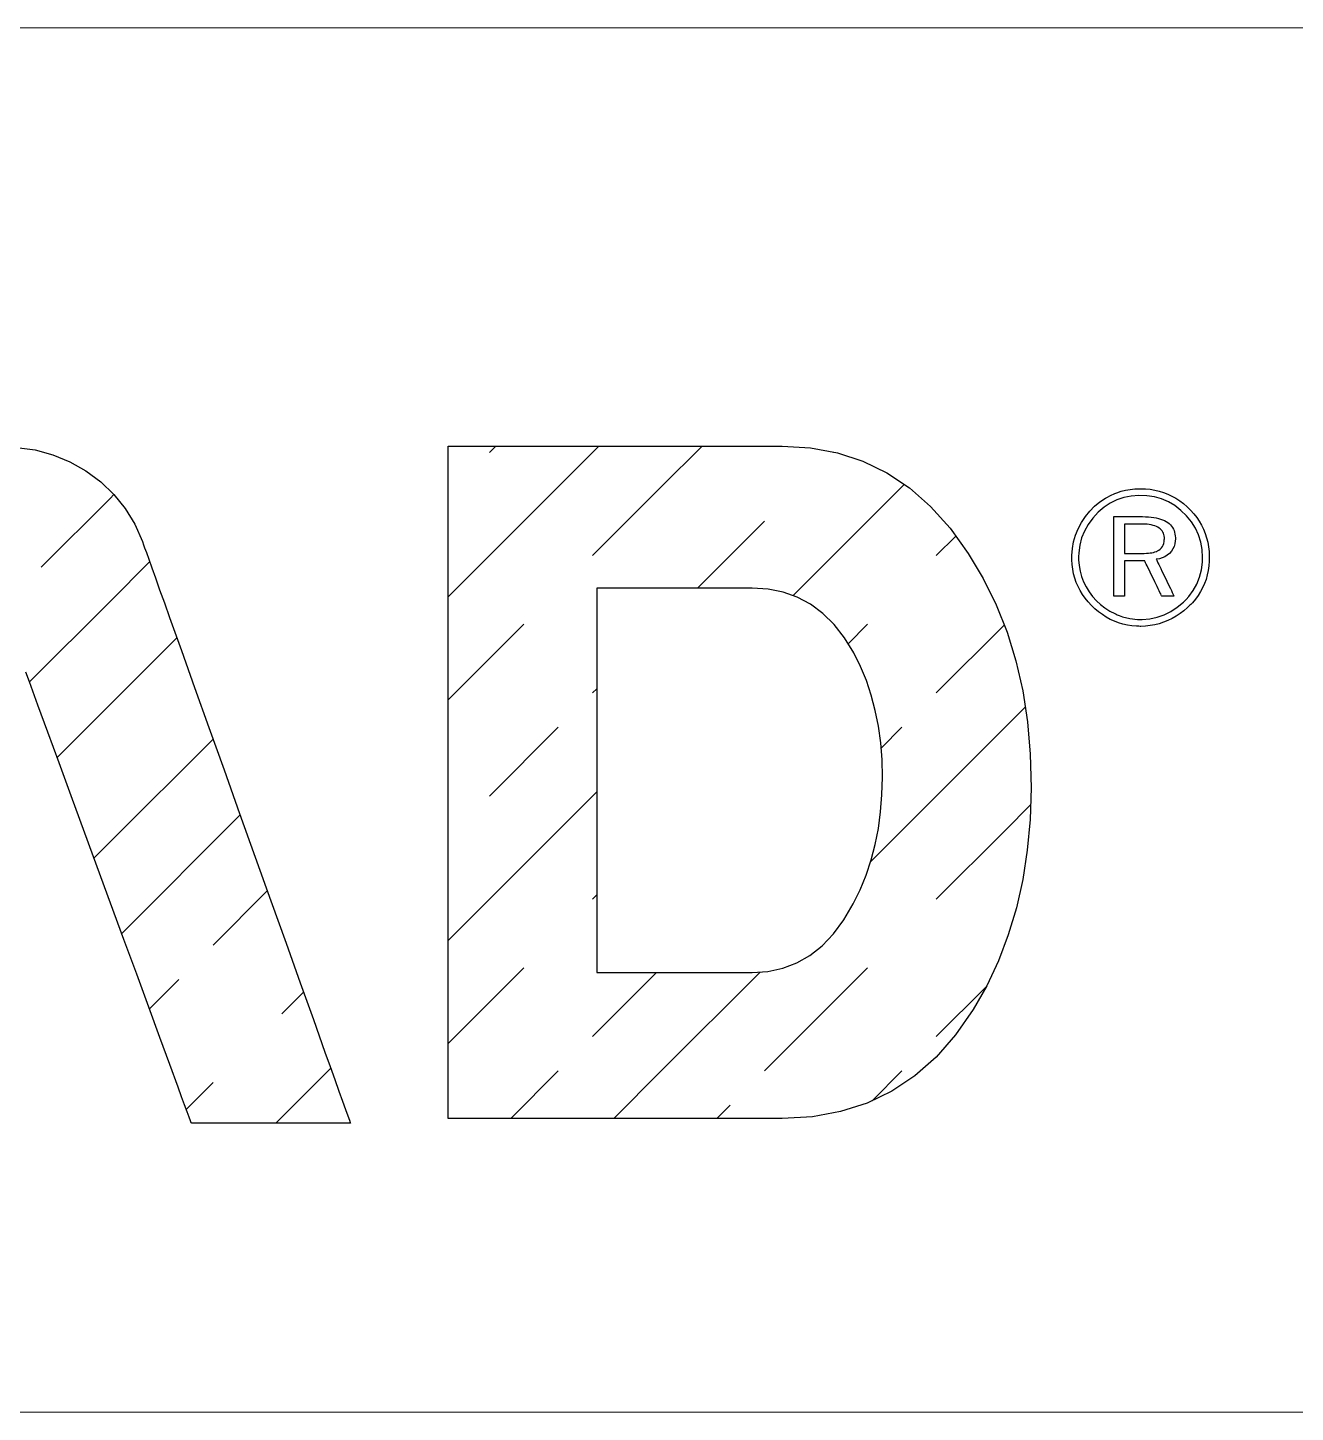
# Model space of a CAD drawing. Header units: millimetres. Extents: x 2232 to 85269, y -3593 to 5869.
# Drawn here: x 31450.5 to 31519.6, y -3214.2 to -3138.6 of the extents above; entities that cross this region are included whole.
import ezdxf

# ---------------------------------------------------------------- set-up
doc = ezdxf.new("R2010")
doc.units = ezdxf.units.MM
doc.layers.add('Standart', color=7, linetype='Continuous')

msp = doc.modelspace()

# ---------------------------------------------------------------- linework, layer by layer
at = {"layer": 'Standart', "color": 250, "linetype": 'Continuous', "lineweight": 5}
for points in [[(31582.763, -3138.649), (31312.763, -3138.649)], [(31582.763, -3214.2), (31312.763, -3214.2)]]:
    msp.add_lwpolyline(points, dxfattribs=at)
at = {"layer": 'Standart', "color": 159, "linetype": 'Continuous', "lineweight": -3}
for points in [[(31449.862, -3161.55), (31450.879, -3161.691)], [(31450.879, -3161.691), (31451.849, -3161.952)], [(31473.413, -3161.582), (31473.413, -3161.477)], [(31473.413, -3161.477), (31473.465, -3161.477)], [(31473.413, -3161.889), (31473.413, -3161.582)], [(31473.465, -3161.477), (31473.617, -3161.477)], [(31473.617, -3161.477), (31473.863, -3161.477)], [(31473.863, -3161.477), (31474.196, -3161.477)], [(31474.196, -3161.477), (31474.608, -3161.477)], [(31474.608, -3161.477), (31475.094, -3161.477)], [(31475.094, -3161.477), (31476.26, -3161.477)], [(31476.26, -3161.477), (31477.639, -3161.477)], [(31477.639, -3161.477), (31479.178, -3161.477)], [(31479.178, -3161.477), (31482.524, -3161.477)], [(31482.524, -3161.477), (31485.869, -3161.477)], [(31485.869, -3161.477), (31487.409, -3161.477)], [(31487.409, -3161.477), (31488.788, -3161.477)], [(31488.788, -3161.477), (31489.954, -3161.477)], [(31489.954, -3161.477), (31490.44, -3161.477)], [(31490.44, -3161.477), (31490.852, -3161.477)], [(31490.852, -3161.477), (31491.185, -3161.477)], [(31491.185, -3161.477), (31491.431, -3161.477)], [(31491.431, -3161.477), (31491.583, -3161.477)], [(31491.583, -3161.477), (31491.635, -3161.477)], [(31491.635, -3161.477), (31493.179, -3161.569)], [(31493.179, -3161.569), (31494.645, -3161.843)], [(31451.849, -3161.952), (31452.772, -3162.332)], [(31452.772, -3162.332), (31453.649, -3162.83)], [(31473.413, -3162.384), (31473.413, -3161.889)], [(31473.413, -3163.054), (31473.413, -3162.384)], [(31494.645, -3161.843), (31496.031, -3162.3)], [(31496.031, -3162.3), (31497.339, -3162.941)], [(31453.649, -3162.83), (31454.462, -3163.429)], [(31473.413, -3163.884), (31473.413, -3163.054)], [(31497.339, -3162.941), (31498.568, -3163.764)], [(31454.462, -3163.429), (31455.178, -3164.112)], [(31473.413, -3164.863), (31473.413, -3163.884)], [(31498.568, -3163.764), (31499.719, -3164.77)], [(31509.766, -3164.068), (31509.882, -3164.024)], [(31509.882, -3164.024), (31510.12, -3163.947)], [(31510.12, -3163.947), (31510.363, -3163.887)], [(31510.363, -3163.887), (31510.612, -3163.843)], [(31510.612, -3163.843), (31510.865, -3163.815)], [(31510.865, -3163.815), (31511.125, -3163.804)], [(31511.125, -3163.804), (31511.158, -3163.804)], [(31511.158, -3163.804), (31511.172, -3163.804)], [(31511.172, -3163.804), (31511.439, -3163.812)], [(31511.172, -3163.804), (31511.172, -3163.804)], [(31511.172, -3163.804), (31511.172, -3163.804)], [(31511.172, -3163.804), (31511.172, -3163.804)], [(31511.172, -3163.804), (31511.172, -3163.804)], [(31511.439, -3163.812), (31511.699, -3163.837)], [(31511.699, -3163.837), (31511.951, -3163.877)], [(31511.951, -3163.877), (31512.197, -3163.935)], [(31512.197, -3163.935), (31512.436, -3164.008)], [(31512.436, -3164.008), (31512.668, -3164.098)], [(31455.178, -3164.112), (31455.795, -3164.882)], [(31499.719, -3164.77), (31500.79, -3165.959)], [(31508.408, -3165.026), (31508.672, -3164.757)], [(31508.672, -3164.757), (31508.96, -3164.519)], [(31509.187, -3164.818), (31508.871, -3165.09)], [(31508.96, -3164.519), (31509.272, -3164.313)], [(31509.524, -3164.594), (31509.187, -3164.818)], [(31509.272, -3164.313), (31509.607, -3164.137)], [(31509.883, -3164.418), (31509.524, -3164.594)], [(31509.607, -3164.137), (31509.694, -3164.098)], [(31509.694, -3164.098), (31509.737, -3164.08)], [(31509.737, -3164.08), (31509.766, -3164.068)], [(31510.263, -3164.289), (31509.883, -3164.418)], [(31510.664, -3164.208), (31510.263, -3164.289)], [(31511.086, -3164.175), (31510.664, -3164.208)], [(31511.519, -3164.189), (31511.086, -3164.175)], [(31511.933, -3164.252), (31511.519, -3164.189)], [(31512.327, -3164.363), (31511.933, -3164.252)], [(31512.699, -3164.522), (31512.327, -3164.363)], [(31512.668, -3164.098), (31512.892, -3164.204)], [(31513.051, -3164.729), (31512.699, -3164.522)], [(31512.892, -3164.204), (31513.11, -3164.326)], [(31513.382, -3164.984), (31513.051, -3164.729)], [(31513.11, -3164.326), (31513.321, -3164.465)], [(31513.321, -3164.465), (31513.525, -3164.62)], [(31513.525, -3164.62), (31513.722, -3164.791)], [(31513.722, -3164.791), (31513.91, -3164.977)], [(31455.795, -3164.882), (31456.312, -3165.739)], [(31473.413, -3165.976), (31473.413, -3164.863)], [(31507.951, -3165.655), (31508.167, -3165.327)], [(31508.167, -3165.327), (31508.408, -3165.026)], [(31508.573, -3165.411), (31508.321, -3165.754)], [(31508.871, -3165.09), (31508.573, -3165.411)], [(31509.719, -3165.333), (31509.723, -3165.329)], [(31509.719, -3165.349), (31509.719, -3165.333)], [(31509.719, -3165.378), (31509.719, -3165.349)], [(31509.719, -3165.42), (31509.719, -3165.378)], [(31509.719, -3165.474), (31509.719, -3165.42)], [(31509.719, -3165.539), (31509.719, -3165.474)], [(31509.719, -3165.615), (31509.719, -3165.539)], [(31509.723, -3165.329), (31509.746, -3165.329)], [(31509.746, -3165.329), (31509.786, -3165.329)], [(31509.786, -3165.329), (31509.842, -3165.329)], [(31509.842, -3165.329), (31509.911, -3165.329)], [(31509.911, -3165.329), (31509.992, -3165.329)], [(31509.992, -3165.329), (31510.082, -3165.329)], [(31510.082, -3165.329), (31510.284, -3165.329)], [(31510.284, -3165.329), (31510.502, -3165.329)], [(31510.502, -3165.329), (31510.72, -3165.329)], [(31510.72, -3165.329), (31510.922, -3165.329)], [(31510.922, -3165.329), (31511.012, -3165.329)], [(31511.012, -3165.329), (31511.093, -3165.329)], [(31511.093, -3165.329), (31511.162, -3165.329)], [(31511.162, -3165.329), (31511.218, -3165.329)], [(31511.218, -3165.329), (31511.258, -3165.329)], [(31511.258, -3165.329), (31511.281, -3165.329)], [(31511.281, -3165.329), (31511.285, -3165.329)], [(31511.285, -3165.329), (31511.45, -3165.332)], [(31511.285, -3165.329), (31511.285, -3165.329)], [(31511.285, -3165.329), (31511.285, -3165.329)], [(31511.45, -3165.332), (31511.606, -3165.34)], [(31511.606, -3165.34), (31511.754, -3165.353)], [(31511.754, -3165.353), (31511.895, -3165.372)], [(31511.895, -3165.372), (31512.027, -3165.395)], [(31512.027, -3165.395), (31512.152, -3165.424)], [(31512.152, -3165.424), (31512.269, -3165.458)], [(31512.269, -3165.458), (31512.378, -3165.498)], [(31512.378, -3165.498), (31512.479, -3165.543)], [(31512.479, -3165.543), (31512.572, -3165.592)], [(31513.69, -3165.285), (31513.382, -3164.984)], [(31513.955, -3165.612), (31513.69, -3165.285)], [(31513.91, -3164.977), (31514.082, -3165.17)], [(31514.082, -3165.17), (31514.239, -3165.37)], [(31514.239, -3165.37), (31514.379, -3165.577)], [(31456.312, -3165.739), (31456.731, -3166.683)], [(31473.413, -3167.209), (31473.413, -3165.976)], [(31500.79, -3165.959), (31501.783, -3167.331)], [(31507.629, -3166.345), (31507.771, -3165.995)], [(31507.771, -3165.995), (31507.951, -3165.655)], [(31508.118, -3166.114), (31507.965, -3166.492)], [(31508.321, -3165.754), (31508.118, -3166.114)], [(31509.719, -3165.7), (31509.719, -3165.615)], [(31509.719, -3165.795), (31509.719, -3165.7)], [(31509.719, -3166.008), (31509.719, -3165.795)], [(31509.719, -3166.251), (31509.719, -3166.008)], [(31509.719, -3166.517), (31509.719, -3166.251)], [(31510.322, -3165.73), (31510.31, -3165.73)], [(31510.31, -3165.73), (31510.31, -3165.731)], [(31510.31, -3165.731), (31510.31, -3165.737)], [(31510.31, -3165.737), (31510.31, -3165.751)], [(31510.31, -3165.751), (31510.31, -3165.77)], [(31510.31, -3165.77), (31510.31, -3165.795)], [(31510.31, -3165.795), (31510.31, -3165.826)], [(31510.31, -3165.826), (31510.31, -3165.862)], [(31510.31, -3165.862), (31510.31, -3165.902)], [(31510.31, -3165.902), (31510.31, -3165.996)], [(31510.31, -3165.996), (31510.31, -3166.103)], [(31510.31, -3166.103), (31510.31, -3166.221)], [(31510.31, -3166.221), (31510.31, -3166.347)], [(31510.347, -3165.73), (31510.322, -3165.73)], [(31510.383, -3165.73), (31510.347, -3165.73)], [(31510.43, -3165.73), (31510.383, -3165.73)], [(31510.484, -3165.73), (31510.43, -3165.73)], [(31510.545, -3165.73), (31510.484, -3165.73)], [(31510.681, -3165.73), (31510.545, -3165.73)], [(31510.821, -3165.73), (31510.681, -3165.73)], [(31510.955, -3165.73), (31510.821, -3165.73)], [(31511.014, -3165.73), (31510.955, -3165.73)], [(31511.067, -3165.73), (31511.014, -3165.73)], [(31511.11, -3165.73), (31511.067, -3165.73)], [(31511.144, -3165.73), (31511.11, -3165.73)], [(31511.165, -3165.73), (31511.144, -3165.73)], [(31511.172, -3165.73), (31511.165, -3165.73)], [(31511.176, -3165.73), (31511.172, -3165.73)], [(31511.172, -3165.73), (31511.172, -3165.73)], [(31511.172, -3165.73), (31511.172, -3165.73)], [(31511.172, -3165.73), (31511.172, -3165.73)], [(31511.185, -3165.73), (31511.176, -3165.73)], [(31511.203, -3165.73), (31511.185, -3165.73)], [(31511.272, -3165.731), (31511.203, -3165.73)], [(31511.406, -3165.737), (31511.272, -3165.731)], [(31511.531, -3165.747), (31511.406, -3165.737)], [(31511.649, -3165.762), (31511.531, -3165.747)], [(31511.758, -3165.782), (31511.649, -3165.762)], [(31511.86, -3165.806), (31511.758, -3165.782)], [(31511.954, -3165.835), (31511.86, -3165.806)], [(31512.041, -3165.868), (31511.954, -3165.835)], [(31512.119, -3165.907), (31512.041, -3165.868)], [(31512.19, -3165.949), (31512.119, -3165.907)], [(31512.253, -3165.997), (31512.19, -3165.949)], [(31512.308, -3166.049), (31512.253, -3165.997)], [(31512.356, -3166.105), (31512.308, -3166.049)], [(31512.395, -3166.167), (31512.356, -3166.105)], [(31512.427, -3166.233), (31512.395, -3166.167)], [(31512.451, -3166.303), (31512.427, -3166.233)], [(31512.467, -3166.378), (31512.451, -3166.303)], [(31512.572, -3165.592), (31512.657, -3165.648)], [(31512.657, -3165.648), (31512.735, -3165.708)], [(31512.735, -3165.708), (31512.804, -3165.774)], [(31512.804, -3165.774), (31512.866, -3165.845)], [(31512.866, -3165.845), (31512.92, -3165.921)], [(31512.92, -3165.921), (31512.966, -3166.003)], [(31512.966, -3166.003), (31513.004, -3166.09)], [(31513.004, -3166.09), (31513.034, -3166.182)], [(31513.034, -3166.182), (31513.056, -3166.279)], [(31513.056, -3166.279), (31513.071, -3166.381)], [(31514.172, -3165.96), (31513.955, -3165.612)], [(31514.341, -3166.328), (31514.172, -3165.96)], [(31514.461, -3166.718), (31514.341, -3166.328)], [(31514.379, -3165.577), (31514.503, -3165.792)], [(31514.503, -3165.792), (31514.612, -3166.013)], [(31514.612, -3166.013), (31514.704, -3166.241)], [(31514.704, -3166.241), (31514.781, -3166.476)], [(31456.731, -3166.683), (31456.799, -3166.871)], [(31456.799, -3166.871), (31456.853, -3167.021)], [(31456.853, -3167.021), (31456.946, -3167.282)], [(31507.429, -3167.454), (31507.458, -3167.075)], [(31507.458, -3167.075), (31507.525, -3166.705)], [(31507.525, -3166.705), (31507.629, -3166.345)], [(31507.861, -3166.888), (31507.807, -3167.302)], [(31507.965, -3166.492), (31507.861, -3166.888)], [(31509.719, -3166.801), (31509.719, -3166.517)], [(31509.719, -3167.097), (31509.719, -3166.801)], [(31510.31, -3166.347), (31510.31, -3166.609)], [(31510.31, -3166.609), (31510.31, -3166.739)], [(31510.31, -3166.739), (31510.31, -3166.864)], [(31510.31, -3166.864), (31510.31, -3166.981)], [(31510.31, -3166.981), (31510.31, -3167.087)], [(31510.31, -3167.087), (31510.31, -3167.178)], [(31512.253, -3167.097), (31512.314, -3167.033)], [(31512.314, -3167.033), (31512.366, -3166.96)], [(31512.366, -3166.96), (31512.408, -3166.879)], [(31512.408, -3166.879), (31512.44, -3166.79)], [(31512.44, -3166.79), (31512.462, -3166.692)], [(31512.462, -3166.692), (31512.474, -3166.587)], [(31512.476, -3166.458), (31512.467, -3166.378)], [(31512.474, -3166.587), (31512.477, -3166.531)], [(31512.477, -3166.5), (31512.476, -3166.458)], [(31512.477, -3166.531), (31512.477, -3166.5)], [(31513.006, -3166.953), (31512.942, -3167.092)], [(31513.05, -3166.803), (31513.006, -3166.953)], [(31513.073, -3166.641), (31513.05, -3166.803)], [(31513.071, -3166.381), (31513.078, -3166.489)], [(31513.078, -3166.555), (31513.073, -3166.641)], [(31513.078, -3166.489), (31513.078, -3166.517)], [(31513.078, -3166.517), (31513.078, -3166.534)], [(31513.078, -3166.534), (31513.078, -3166.555)], [(31514.533, -3167.128), (31514.461, -3166.718)], [(31514.781, -3166.476), (31514.841, -3166.718)], [(31514.841, -3166.718), (31514.886, -3166.967)], [(31514.886, -3166.967), (31514.914, -3167.223)], [(31456.946, -3167.282), (31457.077, -3167.648)], [(31457.077, -3167.648), (31457.243, -3168.113)], [(31473.413, -3168.551), (31473.413, -3167.209)], [(31501.783, -3167.331), (31502.598, -3168.7)], [(31507.428, -3167.55), (31507.429, -3167.454)], [(31507.43, -3167.679), (31507.428, -3167.55)], [(31507.445, -3167.94), (31507.43, -3167.679)], [(31507.807, -3167.302), (31507.798, -3167.516)], [(31507.798, -3167.516), (31507.798, -3167.606)], [(31507.798, -3167.606), (31507.8, -3167.685)], [(31507.8, -3167.685), (31507.825, -3167.996)], [(31509.719, -3167.706), (31509.719, -3167.097)], [(31509.719, -3168.007), (31509.719, -3167.706)], [(31510.31, -3167.178), (31510.31, -3167.217)], [(31510.31, -3167.217), (31510.31, -3167.251)], [(31510.31, -3167.251), (31510.31, -3167.281)], [(31510.31, -3167.281), (31510.31, -3167.304)], [(31510.31, -3167.304), (31510.31, -3167.322)], [(31510.31, -3167.322), (31510.31, -3167.333)], [(31510.31, -3167.333), (31510.31, -3167.338)], [(31510.31, -3167.338), (31510.311, -3167.338)], [(31510.322, -3167.739), (31510.31, -3167.739)], [(31510.31, -3167.739), (31510.31, -3167.744)], [(31510.31, -3167.744), (31510.31, -3167.772)], [(31510.31, -3167.772), (31510.31, -3167.822)], [(31510.31, -3167.822), (31510.31, -3167.891)], [(31510.311, -3167.338), (31510.325, -3167.338)], [(31510.346, -3167.739), (31510.322, -3167.739)], [(31510.325, -3167.338), (31510.351, -3167.338)], [(31510.381, -3167.739), (31510.346, -3167.739)], [(31510.351, -3167.338), (31510.389, -3167.338)], [(31510.481, -3167.739), (31510.381, -3167.739)], [(31510.389, -3167.338), (31510.437, -3167.338)], [(31510.437, -3167.338), (31510.493, -3167.338)], [(31510.609, -3167.739), (31510.481, -3167.739)], [(31510.493, -3167.338), (31510.555, -3167.338)], [(31510.555, -3167.338), (31510.621, -3167.338)], [(31510.755, -3167.739), (31510.609, -3167.739)], [(31510.621, -3167.338), (31510.899, -3167.338)], [(31511.057, -3167.739), (31510.755, -3167.739)], [(31510.899, -3167.338), (31510.964, -3167.338)], [(31510.964, -3167.338), (31511.022, -3167.338)], [(31511.022, -3167.338), (31511.073, -3167.338)], [(31511.193, -3167.739), (31511.057, -3167.739)], [(31511.073, -3167.338), (31511.116, -3167.338)], [(31511.116, -3167.338), (31511.148, -3167.338)], [(31511.148, -3167.338), (31511.167, -3167.338)], [(31511.167, -3167.338), (31511.171, -3167.338)], [(31511.171, -3167.338), (31511.172, -3167.338)], [(31511.172, -3167.338), (31511.174, -3167.338)], [(31511.174, -3167.338), (31511.182, -3167.338)], [(31511.182, -3167.338), (31511.249, -3167.337)], [(31511.303, -3167.739), (31511.193, -3167.739)], [(31511.249, -3167.337), (31511.375, -3167.334)], [(31511.345, -3167.739), (31511.303, -3167.739)], [(31511.377, -3167.739), (31511.345, -3167.739)], [(31511.375, -3167.334), (31511.494, -3167.328)], [(31511.397, -3167.739), (31511.377, -3167.739)], [(31511.404, -3167.739), (31511.397, -3167.739)], [(31511.41, -3167.751), (31511.404, -3167.739)], [(31511.427, -3167.786), (31511.41, -3167.751)], [(31511.454, -3167.843), (31511.427, -3167.786)], [(31511.494, -3167.328), (31511.603, -3167.32)], [(31511.603, -3167.32), (31511.705, -3167.308)], [(31511.705, -3167.308), (31511.798, -3167.294)], [(31511.798, -3167.294), (31511.882, -3167.277)], [(31511.882, -3167.277), (31511.959, -3167.257)], [(31511.959, -3167.257), (31512.026, -3167.234)], [(31512.026, -3167.234), (31512.057, -3167.222)], [(31512.206, -3167.625), (31512.035, -3167.656)], [(31512.035, -3167.656), (31512.042, -3167.669)], [(31512.042, -3167.669), (31512.059, -3167.706)], [(31512.057, -3167.222), (31512.099, -3167.202)], [(31512.059, -3167.706), (31512.088, -3167.765)], [(31512.088, -3167.765), (31512.125, -3167.843)], [(31512.099, -3167.202), (31512.181, -3167.154)], [(31512.125, -3167.843), (31512.171, -3167.937)], [(31512.181, -3167.154), (31512.253, -3167.097)], [(31512.363, -3167.577), (31512.206, -3167.625)], [(31512.507, -3167.513), (31512.363, -3167.577)], [(31512.637, -3167.431), (31512.507, -3167.513)], [(31512.754, -3167.333), (31512.637, -3167.431)], [(31512.858, -3167.219), (31512.754, -3167.333)], [(31512.942, -3167.092), (31512.858, -3167.219)], [(31514.496, -3168.237), (31514.549, -3167.82)], [(31514.557, -3167.559), (31514.533, -3167.128)], [(31514.549, -3167.82), (31514.557, -3167.603)], [(31514.557, -3167.575), (31514.557, -3167.559)], [(31514.557, -3167.559), (31514.557, -3167.559)], [(31514.557, -3167.559), (31514.557, -3167.559)], [(31514.557, -3167.559), (31514.557, -3167.559)], [(31514.557, -3167.559), (31514.557, -3167.559)], [(31514.557, -3167.603), (31514.557, -3167.575)], [(31514.923, -3167.753), (31514.903, -3168.013)], [(31514.914, -3167.223), (31514.927, -3167.486)], [(31514.927, -3167.486), (31514.923, -3167.753)], [(31457.243, -3168.113), (31457.442, -3168.67)], [(31473.413, -3169.986), (31473.413, -3168.551)], [(31507.477, -3168.193), (31507.445, -3167.94)], [(31507.525, -3168.44), (31507.477, -3168.193)], [(31507.59, -3168.68), (31507.525, -3168.44)], [(31507.825, -3167.996), (31507.878, -3168.298)], [(31507.878, -3168.298), (31507.96, -3168.593)], [(31507.96, -3168.593), (31508.069, -3168.879)], [(31509.719, -3168.3), (31509.719, -3168.007)], [(31509.719, -3168.579), (31509.719, -3168.3)], [(31509.719, -3168.837), (31509.719, -3168.579)], [(31510.31, -3167.891), (31510.31, -3167.976)], [(31510.31, -3167.976), (31510.31, -3168.076)], [(31510.31, -3168.076), (31510.31, -3168.188)], [(31510.31, -3168.188), (31510.31, -3168.438)], [(31510.31, -3168.438), (31510.31, -3168.707)], [(31511.49, -3167.917), (31511.454, -3167.843)], [(31511.534, -3168.008), (31511.49, -3167.917)], [(31511.584, -3168.112), (31511.534, -3168.008)], [(31511.64, -3168.227), (31511.584, -3168.112)], [(31511.699, -3168.351), (31511.64, -3168.227)], [(31511.958, -3168.887), (31511.699, -3168.351)], [(31512.171, -3167.937), (31512.223, -3168.045)], [(31512.223, -3168.045), (31512.282, -3168.166)], [(31512.282, -3168.166), (31512.344, -3168.295)], [(31512.344, -3168.295), (31512.478, -3168.571)], [(31512.478, -3168.571), (31512.614, -3168.854)], [(31514.395, -3168.632), (31514.496, -3168.237)], [(31514.816, -3168.512), (31514.748, -3168.75)], [(31514.868, -3168.266), (31514.816, -3168.512)], [(31514.903, -3168.013), (31514.868, -3168.266)], [(31457.442, -3168.67), (31457.672, -3169.314)], [(31457.672, -3169.314), (31457.931, -3170.038)], [(31481.542, -3169.222), (31481.518, -3169.222)], [(31481.518, -3169.222), (31481.518, -3169.283)], [(31481.518, -3169.283), (31481.518, -3169.458)], [(31481.613, -3169.222), (31481.542, -3169.222)], [(31481.882, -3169.222), (31481.613, -3169.222)], [(31482.299, -3169.222), (31481.882, -3169.222)], [(31482.841, -3169.222), (31482.299, -3169.222)], [(31483.482, -3169.222), (31482.841, -3169.222)], [(31484.197, -3169.222), (31483.482, -3169.222)], [(31485.751, -3169.222), (31484.197, -3169.222)], [(31487.306, -3169.222), (31485.751, -3169.222)], [(31488.021, -3169.222), (31487.306, -3169.222)], [(31488.661, -3169.222), (31488.021, -3169.222)], [(31489.203, -3169.222), (31488.661, -3169.222)], [(31489.621, -3169.222), (31489.203, -3169.222)], [(31489.889, -3169.222), (31489.621, -3169.222)], [(31489.96, -3169.222), (31489.889, -3169.222)], [(31489.984, -3169.222), (31489.96, -3169.222)], [(31490.859, -3169.278), (31489.984, -3169.222)], [(31491.682, -3169.444), (31490.859, -3169.278)], [(31502.598, -3168.7), (31503.302, -3170.135)], [(31507.671, -3168.913), (31507.59, -3168.68)], [(31507.768, -3169.139), (31507.671, -3168.913)], [(31507.881, -3169.359), (31507.768, -3169.139)], [(31508.069, -3168.879), (31508.207, -3169.158)], [(31508.207, -3169.158), (31508.373, -3169.428)], [(31509.719, -3169.071), (31509.719, -3168.837)], [(31509.719, -3169.274), (31509.719, -3169.071)], [(31509.719, -3169.363), (31509.719, -3169.274)], [(31510.31, -3168.707), (31510.31, -3168.976)], [(31510.31, -3168.976), (31510.31, -3169.226)], [(31510.31, -3169.226), (31510.31, -3169.338)], [(31510.31, -3169.338), (31510.31, -3169.438)], [(31512.083, -3169.146), (31511.958, -3168.887)], [(31512.14, -3169.264), (31512.083, -3169.146)], [(31512.192, -3169.373), (31512.14, -3169.264)], [(31512.614, -3168.854), (31512.744, -3169.123)], [(31512.744, -3169.123), (31512.804, -3169.247)], [(31512.804, -3169.247), (31512.859, -3169.36)], [(31514.05, -3169.356), (31514.247, -3169.005)], [(31514.247, -3169.005), (31514.395, -3168.632)], [(31514.565, -3169.204), (31514.449, -3169.42)], [(31514.664, -3168.981), (31514.565, -3169.204)], [(31514.748, -3168.75), (31514.664, -3168.981)], [(31457.931, -3170.038), (31458.216, -3170.835)], [(31473.413, -3173.085), (31473.413, -3169.986)], [(31481.518, -3169.458), (31481.518, -3169.741)], [(31481.518, -3169.741), (31481.518, -3170.124)], [(31492.454, -3169.721), (31491.682, -3169.444)], [(31493.174, -3170.109), (31492.454, -3169.721)], [(31493.843, -3170.607), (31493.174, -3170.109)], [(31508.011, -3169.572), (31507.881, -3169.359)], [(31508.157, -3169.778), (31508.011, -3169.572)], [(31508.319, -3169.977), (31508.157, -3169.778)], [(31508.498, -3170.17), (31508.319, -3169.977)], [(31508.373, -3169.428), (31508.562, -3169.682)], [(31508.562, -3169.682), (31508.768, -3169.914)], [(31508.768, -3169.914), (31508.992, -3170.124)], [(31509.719, -3169.441), (31509.719, -3169.363)], [(31509.719, -3169.51), (31509.719, -3169.441)], [(31509.719, -3169.568), (31509.719, -3169.51)], [(31509.719, -3169.614), (31509.719, -3169.568)], [(31509.719, -3169.647), (31509.719, -3169.614)], [(31509.719, -3169.668), (31509.719, -3169.647)], [(31509.719, -3169.675), (31509.719, -3169.668)], [(31509.733, -3169.675), (31509.719, -3169.675)], [(31509.773, -3169.675), (31509.733, -3169.675)], [(31509.833, -3169.675), (31509.773, -3169.675)], [(31509.906, -3169.675), (31509.833, -3169.675)], [(31510.069, -3169.675), (31509.906, -3169.675)], [(31510.148, -3169.675), (31510.069, -3169.675)], [(31510.217, -3169.675), (31510.148, -3169.675)], [(31510.271, -3169.675), (31510.217, -3169.675)], [(31510.303, -3169.675), (31510.271, -3169.675)], [(31510.31, -3169.67), (31510.303, -3169.675)], [(31510.31, -3169.438), (31510.31, -3169.523)], [(31510.31, -3169.523), (31510.31, -3169.592)], [(31510.31, -3169.592), (31510.31, -3169.642)], [(31510.31, -3169.642), (31510.31, -3169.67)], [(31512.238, -3169.468), (31512.192, -3169.373)], [(31512.277, -3169.548), (31512.238, -3169.468)], [(31512.307, -3169.611), (31512.277, -3169.548)], [(31512.328, -3169.653), (31512.307, -3169.611)], [(31512.338, -3169.674), (31512.328, -3169.653)], [(31512.34, -3169.675), (31512.338, -3169.674)], [(31512.367, -3169.675), (31512.34, -3169.675)], [(31512.421, -3169.675), (31512.367, -3169.675)], [(31512.494, -3169.675), (31512.421, -3169.675)], [(31512.675, -3169.675), (31512.494, -3169.675)], [(31512.855, -3169.675), (31512.675, -3169.675)], [(31512.929, -3169.675), (31512.855, -3169.675)], [(31512.859, -3169.36), (31512.907, -3169.459)], [(31512.907, -3169.459), (31512.947, -3169.543)], [(31512.982, -3169.675), (31512.929, -3169.675)], [(31512.947, -3169.543), (31512.979, -3169.608)], [(31512.979, -3169.608), (31513, -3169.652)], [(31513.009, -3169.675), (31512.982, -3169.675)], [(31513, -3169.652), (31513.01, -3169.674)], [(31513.01, -3169.674), (31513.009, -3169.675)], [(31513.18, -3170.274), (31513.512, -3169.994)], [(31513.512, -3169.994), (31513.666, -3169.841)], [(31513.666, -3169.841), (31513.806, -3169.685)], [(31513.806, -3169.685), (31514.05, -3169.356)], [(31514.006, -3170.024), (31513.918, -3170.118)], [(31514.17, -3169.83), (31514.006, -3170.024)], [(31514.317, -3169.629), (31514.17, -3169.83)], [(31514.449, -3169.42), (31514.317, -3169.629)], [(31458.216, -3170.835), (31458.857, -3172.628)], [(31481.518, -3170.124), (31481.518, -3170.599)], [(31481.518, -3170.599), (31481.518, -3171.159)], [(31494.459, -3171.216), (31493.843, -3170.607)], [(31503.302, -3170.135), (31503.896, -3171.635)], [(31508.691, -3170.355), (31508.498, -3170.17)], [(31508.891, -3170.524), (31508.691, -3170.355)], [(31509.096, -3170.676), (31508.891, -3170.524)], [(31508.992, -3170.124), (31509.234, -3170.311)], [(31509.308, -3170.813), (31509.096, -3170.676)], [(31509.234, -3170.311), (31509.494, -3170.477)], [(31509.526, -3170.933), (31509.308, -3170.813)], [(31509.494, -3170.477), (31509.772, -3170.62)], [(31509.772, -3170.62), (31509.844, -3170.653)], [(31509.844, -3170.653), (31509.908, -3170.68)], [(31509.908, -3170.68), (31510.005, -3170.719)], [(31510.005, -3170.719), (31510.202, -3170.788)], [(31510.202, -3170.788), (31510.6, -3170.887)], [(31511.678, -3170.903), (31512.08, -3170.82)], [(31512.08, -3170.82), (31512.464, -3170.687)], [(31512.464, -3170.687), (31512.831, -3170.505)], [(31512.831, -3170.505), (31513.18, -3170.274)], [(31513.122, -3170.76), (31512.9, -3170.886)], [(31513.336, -3170.619), (31513.122, -3170.76)], [(31513.542, -3170.463), (31513.336, -3170.619)], [(31513.739, -3170.293), (31513.542, -3170.463)], [(31513.835, -3170.202), (31513.739, -3170.293)], [(31513.873, -3170.165), (31513.835, -3170.202)], [(31513.918, -3170.118), (31513.873, -3170.165)], [(31481.518, -3171.159), (31481.518, -3171.796)], [(31495.025, -3171.935), (31494.459, -3171.216)], [(31509.75, -3171.036), (31509.526, -3170.933)], [(31509.98, -3171.123), (31509.75, -3171.036)], [(31510.216, -3171.194), (31509.98, -3171.123)], [(31510.458, -3171.248), (31510.216, -3171.194)], [(31510.706, -3171.286), (31510.458, -3171.248)], [(31510.6, -3170.887), (31511.007, -3170.934)], [(31510.96, -3171.308), (31510.706, -3171.286)], [(31511.089, -3171.313), (31510.96, -3171.308)], [(31511.007, -3170.934), (31511.11, -3170.938)], [(31511.155, -3171.314), (31511.089, -3171.313)], [(31511.11, -3170.938), (31511.162, -3170.938)], [(31511.196, -3171.314), (31511.155, -3171.314)], [(31511.162, -3170.938), (31511.205, -3170.938)], [(31511.451, -3171.303), (31511.196, -3171.314)], [(31511.205, -3170.938), (31511.258, -3170.937)], [(31511.258, -3170.937), (31511.678, -3170.903)], [(31511.703, -3171.276), (31511.451, -3171.303)], [(31511.95, -3171.232), (31511.703, -3171.276)], [(31512.194, -3171.171), (31511.95, -3171.232)], [(31512.434, -3171.093), (31512.194, -3171.171)], [(31512.67, -3170.998), (31512.434, -3171.093)], [(31512.9, -3170.886), (31512.67, -3170.998)], [(31481.518, -3171.796), (31481.518, -3172.501)], [(31495.538, -3172.765), (31495.025, -3171.935)], [(31503.896, -3171.635), (31504.379, -3173.201)], [(31458.857, -3172.628), (31459.577, -3174.642)], [(31473.413, -3176.399), (31473.413, -3173.085)], [(31481.518, -3172.501), (31481.518, -3173.269)], [(31495.904, -3173.502), (31495.538, -3172.765)], [(31450.573, -3174.349), (31450.378, -3173.816)], [(31481.518, -3173.269), (31481.518, -3174.09)], [(31496.221, -3174.27), (31495.904, -3173.502)], [(31504.379, -3173.201), (31504.752, -3174.833)], [(31451.034, -3175.607), (31450.573, -3174.349)], [(31481.518, -3174.09), (31481.518, -3175.862)], [(31496.49, -3175.071), (31496.221, -3174.27)], [(31459.577, -3174.642), (31460.358, -3176.828)], [(31496.709, -3175.903), (31496.49, -3175.071)], [(31504.752, -3174.833), (31505.014, -3176.53)], [(31451.578, -3177.09), (31451.034, -3175.607)], [(31481.518, -3175.862), (31481.518, -3177.758)], [(31496.88, -3176.767), (31496.709, -3175.903)], [(31460.358, -3176.828), (31461.183, -3179.137)], [(31473.413, -3179.82), (31473.413, -3176.399)], [(31497.002, -3177.663), (31496.88, -3176.767)], [(31505.014, -3176.53), (31505.165, -3178.292)], [(31452.189, -3178.755), (31451.578, -3177.09)], [(31497.075, -3178.591), (31497.002, -3177.663)], [(31481.518, -3177.758), (31481.518, -3179.715)], [(31505.165, -3178.292), (31505.205, -3180.121)], [(31452.852, -3180.563), (31452.189, -3178.755)], [(31461.183, -3179.137), (31462.034, -3181.517)], [(31497.099, -3179.551), (31497.075, -3178.591)], [(31473.413, -3183.242), (31473.413, -3179.82)], [(31481.518, -3179.715), (31481.518, -3181.672)], [(31497.074, -3180.506), (31497.099, -3179.551)], [(31497.099, -3179.551), (31497.099, -3179.551)], [(31454.273, -3184.441), (31452.852, -3180.563)], [(31496.999, -3181.435), (31497.074, -3180.506)], [(31505.205, -3180.121), (31505.149, -3181.853)], [(31496.875, -3182.337), (31496.999, -3181.435)], [(31462.034, -3181.517), (31463.743, -3186.298)], [(31481.518, -3181.672), (31481.518, -3183.568)], [(31505.149, -3181.853), (31504.997, -3183.523)], [(31496.701, -3183.214), (31496.875, -3182.337)], [(31473.413, -3186.556), (31473.413, -3183.242)], [(31481.518, -3183.568), (31481.518, -3185.34)], [(31496.477, -3184.063), (31496.701, -3183.214)], [(31504.997, -3183.523), (31504.748, -3185.129)], [(31455.723, -3188.394), (31454.273, -3184.441)], [(31496.204, -3184.887), (31496.477, -3184.063)], [(31495.881, -3185.684), (31496.204, -3184.887)], [(31504.748, -3185.129), (31504.402, -3186.673)], [(31481.518, -3185.34), (31481.518, -3186.162)], [(31495.508, -3186.455), (31495.881, -3185.684)], [(31463.743, -3186.298), (31464.565, -3188.598)], [(31473.413, -3189.655), (31473.413, -3186.556)], [(31481.518, -3186.162), (31481.518, -3186.929)], [(31494.988, -3187.335), (31495.508, -3186.455)], [(31504.402, -3186.673), (31503.959, -3188.154)], [(31481.518, -3186.929), (31481.518, -3187.634)], [(31494.42, -3188.097), (31494.988, -3187.335)], [(31481.518, -3187.634), (31481.518, -3188.271)], [(31493.802, -3188.742), (31494.42, -3188.097)], [(31503.959, -3188.154), (31503.421, -3189.572)], [(31456.421, -3190.297), (31455.723, -3188.394)], [(31464.565, -3188.598), (31465.342, -3190.773)], [(31481.518, -3188.271), (31481.518, -3188.831)], [(31481.518, -3188.831), (31481.518, -3189.306)], [(31493.136, -3189.27), (31493.802, -3188.742)], [(31473.413, -3191.09), (31473.413, -3189.655)], [(31481.518, -3189.306), (31481.518, -3189.689)], [(31481.518, -3189.689), (31481.518, -3189.972)], [(31491.658, -3189.973), (31492.421, -3189.68)], [(31492.421, -3189.68), (31493.136, -3189.27)], [(31503.421, -3189.572), (31502.785, -3190.927)], [(31457.08, -3192.095), (31456.421, -3190.297)], [(31481.518, -3189.972), (31481.518, -3190.147)], [(31481.518, -3190.147), (31481.518, -3190.208)], [(31481.518, -3190.208), (31481.542, -3190.208)], [(31481.542, -3190.208), (31481.613, -3190.208)], [(31481.613, -3190.208), (31481.882, -3190.208)], [(31481.882, -3190.208), (31482.299, -3190.208)], [(31482.299, -3190.208), (31482.841, -3190.208)], [(31482.841, -3190.208), (31483.482, -3190.208)], [(31483.482, -3190.208), (31484.197, -3190.208)], [(31484.197, -3190.208), (31485.751, -3190.208)], [(31485.751, -3190.208), (31487.306, -3190.208)], [(31487.306, -3190.208), (31488.021, -3190.208)], [(31488.021, -3190.208), (31488.661, -3190.208)], [(31488.661, -3190.208), (31489.203, -3190.208)], [(31489.203, -3190.208), (31489.621, -3190.208)], [(31489.621, -3190.208), (31489.889, -3190.208)], [(31489.889, -3190.208), (31489.96, -3190.208)], [(31489.96, -3190.208), (31489.984, -3190.208)], [(31489.984, -3190.208), (31490.845, -3190.149)], [(31490.845, -3190.149), (31491.658, -3189.973)], [(31465.342, -3190.773), (31466.057, -3192.772)], [(31473.413, -3192.431), (31473.413, -3191.09)], [(31502.785, -3190.927), (31502.053, -3192.219)], [(31457.686, -3193.748), (31457.08, -3192.095)], [(31466.057, -3192.772), (31466.691, -3194.545)], [(31473.413, -3193.665), (31473.413, -3192.431)], [(31502.053, -3192.219), (31501.089, -3193.612)], [(31458.224, -3195.215), (31457.686, -3193.748)], [(31473.413, -3194.778), (31473.413, -3193.665)], [(31501.089, -3193.612), (31500.028, -3194.82)], [(31466.691, -3194.545), (31466.972, -3195.332)], [(31473.413, -3195.756), (31473.413, -3194.778)], [(31500.028, -3194.82), (31498.871, -3195.842)], [(31458.679, -3196.455), (31458.224, -3195.215)], [(31466.972, -3195.332), (31467.226, -3196.044)], [(31473.413, -3196.587), (31473.413, -3195.756)], [(31458.87, -3196.977), (31458.679, -3196.455)], [(31467.226, -3196.044), (31467.452, -3196.675)], [(31498.871, -3195.842), (31497.617, -3196.677)], [(31459.035, -3197.426), (31458.87, -3196.977)], [(31467.452, -3196.675), (31467.646, -3197.219)], [(31467.646, -3197.219), (31467.807, -3197.668)], [(31473.413, -3197.256), (31473.413, -3196.587)], [(31473.413, -3197.751), (31473.413, -3197.256)], [(31497.617, -3196.677), (31496.267, -3197.328)], [(31459.171, -3197.798), (31459.035, -3197.426)], [(31459.277, -3198.088), (31459.171, -3197.798)], [(31467.807, -3197.668), (31467.932, -3198.019)], [(31467.932, -3198.019), (31468.019, -3198.263)], [(31473.413, -3198.058), (31473.413, -3197.751)], [(31473.413, -3198.163), (31473.413, -3198.058)], [(31494.819, -3197.792), (31493.276, -3198.07)], [(31496.267, -3197.328), (31494.819, -3197.792)], [(31459.351, -3198.29), (31459.277, -3198.088)], [(31459.391, -3198.399), (31459.351, -3198.29)], [(31459.43, -3198.418), (31459.391, -3198.399)], [(31459.58, -3198.418), (31459.43, -3198.418)], [(31459.841, -3198.418), (31459.58, -3198.418)], [(31460.199, -3198.418), (31459.841, -3198.418)], [(31461.154, -3198.418), (31460.199, -3198.418)], [(31462.336, -3198.418), (31461.154, -3198.418)], [(31464.942, -3198.418), (31462.336, -3198.418)], [(31466.149, -3198.418), (31464.942, -3198.418)], [(31467.146, -3198.418), (31466.149, -3198.418)], [(31467.532, -3198.418), (31467.146, -3198.418)], [(31467.824, -3198.418), (31467.532, -3198.418)], [(31468.01, -3198.418), (31467.824, -3198.418)], [(31468.075, -3198.418), (31468.01, -3198.418)], [(31468.019, -3198.263), (31468.067, -3198.395)], [(31468.067, -3198.395), (31468.075, -3198.418)], [(31468.075, -3198.418), (31468.075, -3198.418)], [(31473.465, -3198.163), (31473.413, -3198.163)], [(31473.617, -3198.163), (31473.465, -3198.163)], [(31473.863, -3198.163), (31473.617, -3198.163)], [(31474.196, -3198.163), (31473.863, -3198.163)], [(31474.608, -3198.163), (31474.196, -3198.163)], [(31475.094, -3198.163), (31474.608, -3198.163)], [(31476.26, -3198.163), (31475.094, -3198.163)], [(31477.639, -3198.163), (31476.26, -3198.163)], [(31479.178, -3198.163), (31477.639, -3198.163)], [(31482.524, -3198.163), (31479.178, -3198.163)], [(31485.869, -3198.163), (31482.524, -3198.163)], [(31487.409, -3198.163), (31485.869, -3198.163)], [(31488.788, -3198.163), (31487.409, -3198.163)], [(31489.954, -3198.163), (31488.788, -3198.163)], [(31490.44, -3198.163), (31489.954, -3198.163)], [(31490.852, -3198.163), (31490.44, -3198.163)], [(31491.185, -3198.163), (31490.852, -3198.163)], [(31491.431, -3198.163), (31491.185, -3198.163)], [(31491.583, -3198.163), (31491.431, -3198.163)], [(31491.635, -3198.163), (31491.583, -3198.163)], [(31493.276, -3198.07), (31491.635, -3198.163)], [(31491.635, -3198.163), (31491.635, -3198.163)]]:
    msp.add_lwpolyline(points, dxfattribs=at)
at = {"layer": 'Standart', "color": 1, "linetype": 'Continuous', "lineweight": 5}
for points in [[(31473.414, -3169.698), (31481.631, -3161.477)], [(31475.662, -3161.823), (31476.01, -3161.477)], [(31485.037, -3163.698), (31487.257, -3161.477)], [(31494.412, -3161.823), (31494.43, -3161.803)], [(31481.288, -3167.448), (31485.037, -3163.698)], [(31492.224, -3169.638), (31498.285, -3163.575)], [(31451.217, -3168.08), (31454.966, -3164.33)], [(31454.966, -3164.33), (31455.182, -3164.116)], [(31487.014, -3169.222), (31490.663, -3165.573)], [(31500.038, -3167.448), (31501.1, -3166.386)], [(31454.966, -3169.955), (31457.127, -3167.794)], [(31450.572, -3174.349), (31454.966, -3169.955)], [(31473.414, -3175.322), (31477.539, -3171.198)], [(31495.227, -3172.26), (31496.289, -3171.198)], [(31500.038, -3174.948), (31503.741, -3171.244)], [(31454.966, -3175.58), (31458.61, -3171.937)], [(31481.288, -3174.948), (31481.517, -3174.717)], [(31452.083, -3178.465), (31454.966, -3175.58)], [(31503.787, -3176.823), (31504.89, -3175.721)], [(31475.662, -3180.573), (31479.411, -3176.823)], [(31496.444, -3184.167), (31503.787, -3176.823)], [(31497.026, -3177.96), (31498.161, -3176.823)], [(31454.966, -3183.08), (31460.583, -3177.462)], [(31473.414, -3188.448), (31481.517, -3180.342)], [(31503.787, -3182.448), (31505.174, -3181.06)], [(31455.603, -3188.069), (31462.066, -3181.606)], [(31500.038, -3186.198), (31503.787, -3182.448)], [(31454.097, -3183.953), (31454.966, -3183.08)], [(31460.592, -3188.705), (31463.545, -3185.75)], [(31481.288, -3186.198), (31481.517, -3185.967)], [(31473.414, -3194.072), (31477.539, -3189.948)], [(31481.288, -3193.698), (31484.776, -3190.208)], [(31485.037, -3195.573), (31490.434, -3190.177)], [(31490.663, -3195.573), (31496.289, -3189.948)], [(31457.113, -3192.184), (31458.716, -3190.58)], [(31500.038, -3193.698), (31502.752, -3190.981)], [(31464.341, -3192.455), (31465.522, -3191.276)], [(31464.003, -3198.418), (31467.001, -3195.419)], [(31476.82, -3198.163), (31479.411, -3195.573)], [(31482.446, -3198.163), (31485.037, -3195.573)], [(31496.541, -3197.197), (31498.161, -3195.573)], [(31459.123, -3197.672), (31460.592, -3196.205)], [(31488.072, -3198.163), (31488.786, -3197.448)]]:
    msp.add_lwpolyline(points, dxfattribs=at)

doc.saveas('drawing.dxf')
